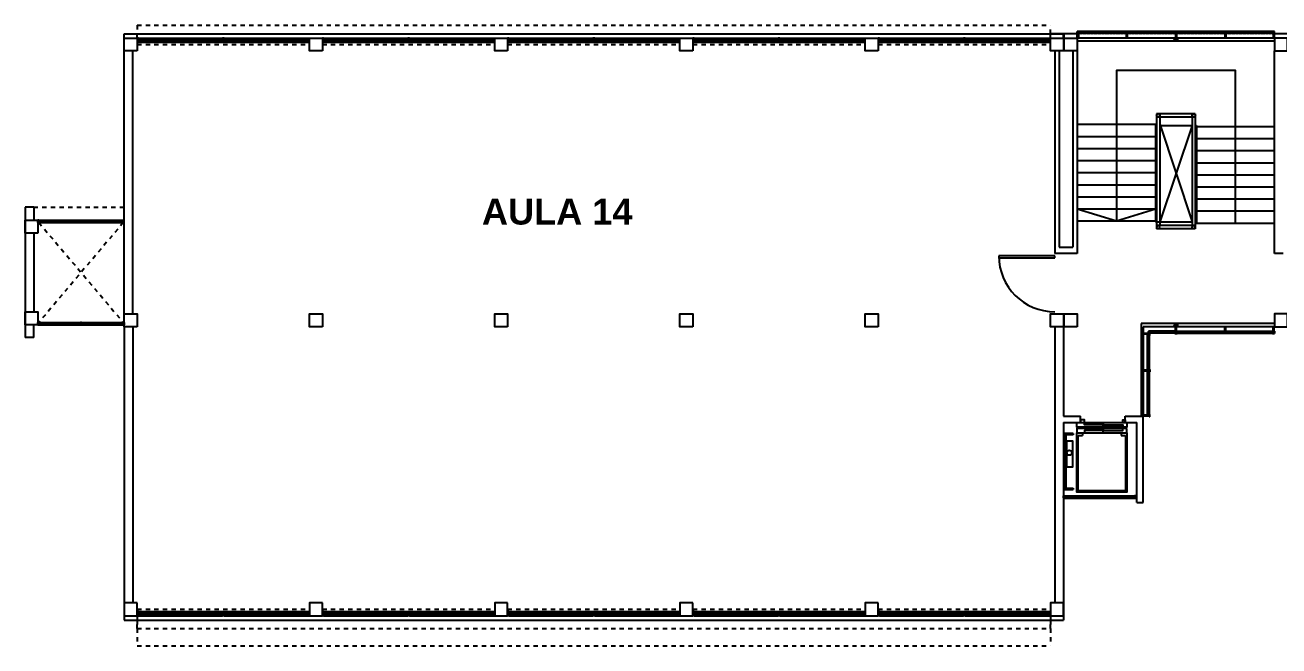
# Model space of a CAD drawing. Header units: millimetres. Extents: x -735 to -481, y 85 to 450.
# Drawn here: x -651.94 to -622.84, y 398.35 to 412.75 of the extents above; entities that cross this region are included whole.
import ezdxf

# ---------------------------------------------------------------- set-up
doc = ezdxf.new("R2010")
doc.units = ezdxf.units.MM
doc.linetypes.add('DASHED', pattern=[0.75, 0.5, -0.25])
for name, color, linetype in [('A-CARPINTERIAS PUERTAS', 2, 'CONTINUOUS'), ('A-CARPINTERIAS VENTANAS', 2, 'CONTINUOUS'), ('A-ESCALERAS', 6, 'CONTINUOUS'), ('A-MUROS', 5, 'CONTINUOUS'), ('A-PROYECCION', 3, 'DASHED'), ('CARPINTERIAS', 2, 'CONTINUOUS'), ('dib - cotas', 1, 'CONTINUOUS'), ('dib - muro vista1', 1, 'CONTINUOUS'), ('dib - muro vista2', 2, 'CONTINUOUS'), ('dib - texto', 2, 'CONTINUOUS'), ('E-COLUMNAS CUADRADAS', 6, 'CONTINUOUS'), ('ENTORNO', 1, 'CONTINUOUS'), ('ESTRUCTURA', 6, 'CONTINUOUS'), ('PISOS', 1, 'CONTINUOUS'), ('VISTA3', 1, 'CONTINUOUS')]:
    doc.layers.add(name, color=color, linetype=linetype)
doc.styles.add('STYLE1', font='swisseb.ttf', dxfattribs={"width": 1.32})
pattern_1 = [(90, (-604.195643, 369.592232), (-0.03175, 2e-17), []), (150, (-604.195643, 369.592232), (-0.015875, -0.027496307), []), (210, (-604.195643, 369.592232), (0.015875, -0.027496307), [])]

msp = doc.modelspace()

# ---------------------------------------------------------------- hatches: boundary and pattern name
at = {"layer": 'A-CARPINTERIAS VENTANAS'}
h = msp.add_hatch(dxfattribs=at)
h.set_pattern_fill('NET3', color=256, scale=0.01, angle=-270, style=0)
h.set_pattern_definition(pattern_1)
h.paths.add_polyline_path([(-627.515, 412.568), (-627.515, 412.548), (-626.385, 412.548), (-626.385, 412.568)])
h = msp.add_hatch(dxfattribs=at)
h.set_pattern_fill('NET3', color=256, scale=0.01, angle=-270, style=0)
h.set_pattern_definition(pattern_1)
h.paths.add_polyline_path([(-626.375, 412.568), (-626.375, 412.548), (-625.24, 412.548), (-625.24, 412.568)])
h = msp.add_hatch(dxfattribs=at)
h.set_pattern_fill('NET3', color=256, scale=0.01, angle=-270, style=0)
h.set_pattern_definition(pattern_1)
h.paths.add_polyline_path([(-625.23, 412.568), (-625.23, 412.548), (-624.095, 412.548), (-624.095, 412.568)])
h.paths.add_polyline_path([(-624.085, 412.568), (-624.085, 412.548), (-622.955, 412.548), (-622.955, 412.568)])

# ---------------------------------------------------------------- linework, layer by layer
at = {"layer": 'A-CARPINTERIAS PUERTAS'}
for p, q in [((-628.045, 407.396), (-629.345, 407.396)), ((-629.345, 407.396), (-629.345, 407.346)), ((-629.345, 407.346), (-628.045, 407.346)), ((-628.045, 407.346), (-628.045, 407.396))]:
    msp.add_line(p, q, dxfattribs=at)
msp.add_arc((-628.045, 407.396), 1.3, 180, 270, dxfattribs=at)
at = {"layer": 'A-CARPINTERIAS VENTANAS'}
for p, q in [((-649.345, 412.546), (-628.145, 412.546)), ((-649.315, 412.446), (-649.345, 412.446)), ((-647.365, 412.396), (-649.33, 412.396)), ((-649.315, 412.446), (-647.365, 412.446)), ((-649.315, 412.446), (-649.315, 412.436)), ((-649.315, 412.396), (-649.315, 412.346)), ((-648.352, 412.356), (-649.315, 412.356)), ((-649.3, 412.436), (-648.352, 412.436)), ((-649.3, 412.416), (-648.352, 412.416)), ((-649.3, 412.396), (-648.352, 412.396)), ((-648.322, 412.436), (-647.365, 412.436)), ((-648.322, 412.396), (-647.375, 412.396)), ((-648.322, 412.376), (-647.375, 412.376)), ((-648.322, 412.356), (-647.375, 412.356)), ((-647.365, 412.446), (-647.365, 412.396)), ((-647.325, 412.446), (-647.365, 412.446)), ((-647.365, 412.356), (-647.365, 412.346)), ((-647.325, 412.446), (-647.325, 412.436)), ((-647.325, 412.446), (-647.325, 412.436)), ((-647.325, 412.446), (-645.375, 412.446)), ((-647.325, 412.396), (-645.375, 412.396)), ((-647.325, 412.396), (-647.325, 412.346)), ((-647.325, 412.396), (-647.325, 412.346)), ((-646.367, 412.356), (-647.325, 412.356)), ((-647.31, 412.436), (-646.367, 412.436)), ((-647.31, 412.416), (-646.367, 412.416)), ((-647.31, 412.396), (-646.367, 412.396)), ((-646.337, 412.436), (-645.375, 412.436)), ((-646.337, 412.396), (-645.39, 412.396)), ((-646.337, 412.376), (-645.39, 412.376)), ((-646.337, 412.356), (-645.39, 412.356)), ((-645.375, 412.446), (-645.375, 412.396)), ((-645.375, 412.446), (-645.345, 412.446)), ((-645.375, 412.356), (-645.375, 412.346)), ((-645.015, 412.446), (-645.045, 412.446)), ((-643.065, 412.396), (-645.03, 412.396)), ((-645.015, 412.446), (-643.065, 412.446)), ((-645.015, 412.446), (-645.015, 412.436)), ((-645.015, 412.396), (-645.015, 412.346)), ((-644.052, 412.356), (-645.015, 412.356)), ((-645, 412.436), (-644.052, 412.436)), ((-645, 412.416), (-644.052, 412.416)), ((-645, 412.396), (-644.052, 412.396)), ((-644.022, 412.436), (-643.065, 412.436)), ((-644.022, 412.396), (-643.075, 412.396)), ((-644.022, 412.376), (-643.075, 412.376)), ((-644.022, 412.356), (-643.075, 412.356)), ((-643.065, 412.446), (-643.065, 412.396)), ((-643.025, 412.446), (-643.065, 412.446)), ((-643.065, 412.356), (-643.065, 412.346)), ((-643.025, 412.446), (-643.025, 412.436)), ((-643.025, 412.446), (-643.025, 412.436)), ((-643.025, 412.446), (-641.075, 412.446)), ((-643.025, 412.396), (-641.075, 412.396)), ((-643.025, 412.396), (-643.025, 412.346)), ((-643.025, 412.396), (-643.025, 412.346)), ((-642.067, 412.356), (-643.025, 412.356)), ((-643.01, 412.436), (-642.067, 412.436)), ((-643.01, 412.416), (-642.067, 412.416)), ((-643.01, 412.396), (-642.067, 412.396)), ((-642.037, 412.436), (-641.075, 412.436)), ((-642.037, 412.396), (-641.09, 412.396)), ((-642.037, 412.376), (-641.09, 412.376)), ((-642.037, 412.356), (-641.09, 412.356)), ((-641.075, 412.446), (-641.075, 412.396)), ((-641.075, 412.446), (-641.045, 412.446)), ((-641.075, 412.356), (-641.075, 412.346)), ((-640.715, 412.446), (-640.745, 412.446)), ((-638.765, 412.396), (-640.73, 412.396)), ((-640.715, 412.446), (-638.765, 412.446)), ((-640.715, 412.446), (-640.715, 412.436)), ((-640.715, 412.396), (-640.715, 412.346)), ((-639.752, 412.356), (-640.715, 412.356)), ((-640.7, 412.436), (-639.752, 412.436)), ((-640.7, 412.416), (-639.752, 412.416)), ((-640.7, 412.396), (-639.752, 412.396)), ((-639.722, 412.436), (-638.765, 412.436)), ((-639.722, 412.396), (-638.775, 412.396)), ((-639.722, 412.376), (-638.775, 412.376)), ((-639.722, 412.356), (-638.775, 412.356)), ((-638.765, 412.446), (-638.765, 412.396)), ((-638.725, 412.446), (-638.765, 412.446)), ((-638.765, 412.356), (-638.765, 412.346)), ((-638.725, 412.446), (-638.725, 412.436)), ((-638.725, 412.446), (-638.725, 412.436)), ((-638.725, 412.446), (-636.775, 412.446)), ((-638.725, 412.396), (-636.775, 412.396)), ((-638.725, 412.396), (-638.725, 412.346)), ((-638.725, 412.396), (-638.725, 412.346)), ((-637.767, 412.356), (-638.725, 412.356)), ((-638.71, 412.436), (-637.767, 412.436)), ((-638.71, 412.416), (-637.767, 412.416)), ((-638.71, 412.396), (-637.767, 412.396)), ((-637.737, 412.436), (-636.775, 412.436)), ((-637.737, 412.396), (-636.79, 412.396)), ((-637.737, 412.376), (-636.79, 412.376)), ((-637.737, 412.356), (-636.79, 412.356)), ((-636.775, 412.446), (-636.775, 412.396)), ((-636.775, 412.446), (-636.745, 412.446)), ((-636.775, 412.356), (-636.775, 412.346)), ((-636.415, 412.446), (-636.445, 412.446)), ((-634.465, 412.396), (-636.43, 412.396)), ((-636.415, 412.446), (-634.465, 412.446)), ((-636.415, 412.446), (-636.415, 412.436)), ((-636.415, 412.396), (-636.415, 412.346)), ((-635.452, 412.356), (-636.415, 412.356)), ((-636.4, 412.436), (-635.452, 412.436)), ((-636.4, 412.416), (-635.452, 412.416)), ((-636.4, 412.396), (-635.452, 412.396)), ((-635.422, 412.436), (-634.465, 412.436)), ((-635.422, 412.396), (-634.475, 412.396)), ((-635.422, 412.376), (-634.475, 412.376)), ((-635.422, 412.356), (-634.475, 412.356)), ((-634.465, 412.446), (-634.465, 412.396)), ((-634.425, 412.446), (-634.465, 412.446)), ((-634.465, 412.356), (-634.465, 412.346)), ((-634.425, 412.446), (-634.425, 412.436)), ((-634.425, 412.446), (-634.425, 412.436)), ((-634.425, 412.446), (-632.475, 412.446)), ((-634.425, 412.396), (-632.475, 412.396)), ((-634.425, 412.396), (-634.425, 412.346)), ((-634.425, 412.396), (-634.425, 412.346)), ((-633.467, 412.356), (-634.425, 412.356)), ((-634.41, 412.436), (-633.467, 412.436)), ((-634.41, 412.416), (-633.467, 412.416)), ((-634.41, 412.396), (-633.467, 412.396)), ((-633.437, 412.436), (-632.475, 412.436)), ((-633.437, 412.396), (-632.49, 412.396)), ((-633.437, 412.376), (-632.49, 412.376)), ((-633.437, 412.356), (-632.49, 412.356)), ((-632.475, 412.446), (-632.475, 412.396)), ((-632.475, 412.446), (-632.445, 412.446)), ((-632.475, 412.356), (-632.475, 412.346)), ((-632.115, 412.446), (-632.145, 412.446)), ((-630.165, 412.396), (-632.13, 412.396)), ((-632.115, 412.446), (-630.165, 412.446)), ((-632.115, 412.446), (-632.115, 412.436)), ((-632.115, 412.396), (-632.115, 412.346)), ((-631.152, 412.356), (-632.115, 412.356)), ((-632.1, 412.436), (-631.152, 412.436)), ((-632.1, 412.416), (-631.152, 412.416)), ((-632.1, 412.396), (-631.152, 412.396)), ((-631.122, 412.436), (-630.165, 412.436)), ((-631.122, 412.396), (-630.175, 412.396)), ((-631.122, 412.376), (-630.175, 412.376)), ((-631.122, 412.356), (-630.175, 412.356)), ((-630.165, 412.446), (-630.165, 412.396)), ((-630.125, 412.446), (-630.165, 412.446)), ((-630.165, 412.356), (-630.165, 412.346)), ((-630.125, 412.446), (-630.125, 412.436)), ((-630.125, 412.446), (-630.125, 412.436)), ((-630.125, 412.446), (-628.175, 412.446)), ((-630.125, 412.396), (-628.175, 412.396)), ((-630.125, 412.396), (-630.125, 412.346)), ((-630.125, 412.396), (-630.125, 412.346)), ((-629.167, 412.356), (-630.125, 412.356)), ((-630.11, 412.436), (-629.167, 412.436)), ((-630.11, 412.416), (-629.167, 412.416)), ((-630.11, 412.396), (-629.167, 412.396)), ((-629.137, 412.436), (-628.175, 412.436)), ((-629.137, 412.396), (-628.19, 412.396)), ((-629.137, 412.376), (-628.19, 412.376)), ((-629.137, 412.356), (-628.19, 412.356)), ((-628.175, 412.446), (-628.175, 412.396)), ((-628.175, 412.446), (-628.145, 412.446)), ((-628.175, 412.446), (-628.145, 412.446)), ((-628.175, 412.356), (-628.175, 412.346)), ((-626.385, 412.588), (-626.405, 412.588)), ((-626.385, 412.548), (-626.385, 412.588)), ((-626.375, 412.548), (-626.375, 412.588)), ((-626.375, 412.588), (-626.355, 412.588)), ((-625.24, 412.588), (-625.26, 412.588)), ((-625.24, 412.548), (-625.24, 412.588)), ((-625.23, 412.548), (-625.23, 412.588)), ((-625.23, 412.588), (-625.21, 412.588)), ((-624.11, 412.548), (-624.12, 412.548)), ((-624.12, 412.548), (-624.11, 412.548)), ((-624.095, 412.588), (-624.115, 412.588)), ((-624.095, 412.548), (-624.095, 412.588)), ((-624.085, 412.548), (-624.085, 412.588)), ((-624.085, 412.588), (-624.065, 412.588)), ((-649.315, 412.346), (-649.345, 412.346)), ((-649.315, 412.346), (-647.365, 412.346)), ((-647.365, 412.346), (-647.325, 412.346)), ((-647.325, 412.346), (-645.375, 412.346)), ((-645.375, 412.346), (-645.345, 412.346)), ((-645.015, 412.346), (-645.045, 412.346)), ((-645.015, 412.346), (-643.065, 412.346)), ((-643.065, 412.346), (-643.025, 412.346)), ((-643.025, 412.346), (-641.075, 412.346)), ((-641.075, 412.346), (-641.045, 412.346)), ((-640.715, 412.346), (-640.745, 412.346)), ((-640.715, 412.346), (-638.765, 412.346)), ((-638.765, 412.346), (-638.725, 412.346)), ((-638.725, 412.346), (-636.775, 412.346)), ((-636.775, 412.346), (-636.745, 412.346)), ((-636.415, 412.346), (-636.445, 412.346)), ((-636.415, 412.346), (-634.465, 412.346)), ((-634.465, 412.346), (-634.425, 412.346)), ((-634.425, 412.346), (-632.475, 412.346)), ((-632.475, 412.346), (-632.445, 412.346)), ((-632.115, 412.346), (-632.145, 412.346)), ((-632.115, 412.346), (-630.165, 412.346)), ((-630.165, 412.346), (-630.125, 412.346)), ((-630.125, 412.346), (-628.175, 412.346)), ((-628.175, 412.346), (-628.145, 412.346)), ((-649.315, 399.146), (-649.345, 399.146)), ((-649.315, 399.046), (-649.345, 399.046)), ((-647.365, 399.096), (-649.33, 399.096)), ((-649.315, 399.146), (-647.365, 399.146)), ((-649.315, 399.096), (-649.315, 399.146)), ((-648.352, 399.136), (-649.315, 399.136)), ((-649.315, 399.046), (-649.315, 399.056)), ((-649.315, 399.046), (-647.365, 399.046)), ((-649.3, 399.096), (-648.352, 399.096)), ((-649.3, 399.076), (-648.352, 399.076)), ((-649.3, 399.056), (-648.352, 399.056)), ((-648.322, 399.136), (-647.375, 399.136)), ((-648.322, 399.116), (-647.375, 399.116)), ((-648.322, 399.096), (-647.375, 399.096)), ((-648.322, 399.056), (-647.365, 399.056)), ((-647.365, 399.136), (-647.365, 399.146)), ((-647.365, 399.146), (-647.325, 399.146)), ((-647.365, 399.046), (-647.365, 399.096)), ((-647.325, 399.046), (-647.365, 399.046)), ((-647.325, 399.096), (-647.325, 399.146)), ((-647.325, 399.096), (-647.325, 399.146)), ((-647.325, 399.146), (-645.375, 399.146)), ((-646.367, 399.136), (-647.325, 399.136)), ((-647.325, 399.096), (-645.375, 399.096)), ((-647.325, 399.046), (-647.325, 399.056)), ((-647.325, 399.046), (-647.325, 399.056)), ((-647.325, 399.046), (-645.375, 399.046)), ((-647.31, 399.096), (-646.367, 399.096)), ((-647.31, 399.076), (-646.367, 399.076)), ((-647.31, 399.056), (-646.367, 399.056)), ((-646.337, 399.136), (-645.39, 399.136)), ((-646.337, 399.116), (-645.39, 399.116)), ((-646.337, 399.096), (-645.39, 399.096)), ((-646.337, 399.056), (-645.375, 399.056)), ((-645.375, 399.136), (-645.375, 399.146)), ((-645.375, 399.146), (-645.345, 399.146)), ((-645.375, 399.046), (-645.375, 399.096)), ((-645.375, 399.046), (-645.345, 399.046)), ((-645.015, 399.146), (-645.045, 399.146)), ((-645.015, 399.046), (-645.045, 399.046)), ((-643.065, 399.096), (-645.03, 399.096)), ((-645.015, 399.146), (-643.065, 399.146)), ((-645.015, 399.096), (-645.015, 399.146)), ((-644.052, 399.136), (-645.015, 399.136)), ((-645.015, 399.046), (-645.015, 399.056)), ((-645.015, 399.046), (-643.065, 399.046)), ((-645, 399.096), (-644.052, 399.096)), ((-645, 399.076), (-644.052, 399.076)), ((-645, 399.056), (-644.052, 399.056)), ((-644.022, 399.136), (-643.075, 399.136)), ((-644.022, 399.116), (-643.075, 399.116)), ((-644.022, 399.096), (-643.075, 399.096)), ((-644.022, 399.056), (-643.065, 399.056)), ((-643.065, 399.136), (-643.065, 399.146)), ((-643.065, 399.146), (-643.025, 399.146)), ((-643.065, 399.046), (-643.065, 399.096)), ((-643.025, 399.046), (-643.065, 399.046)), ((-643.025, 399.096), (-643.025, 399.146)), ((-643.025, 399.096), (-643.025, 399.146)), ((-643.025, 399.146), (-641.075, 399.146)), ((-642.067, 399.136), (-643.025, 399.136)), ((-643.025, 399.096), (-641.075, 399.096)), ((-643.025, 399.046), (-643.025, 399.056)), ((-643.025, 399.046), (-643.025, 399.056)), ((-643.025, 399.046), (-641.075, 399.046)), ((-643.01, 399.096), (-642.067, 399.096)), ((-643.01, 399.076), (-642.067, 399.076)), ((-643.01, 399.056), (-642.067, 399.056)), ((-642.037, 399.136), (-641.09, 399.136)), ((-642.037, 399.116), (-641.09, 399.116)), ((-642.037, 399.096), (-641.09, 399.096)), ((-642.037, 399.056), (-641.075, 399.056)), ((-641.075, 399.136), (-641.075, 399.146)), ((-641.075, 399.146), (-641.045, 399.146)), ((-641.075, 399.046), (-641.075, 399.096)), ((-641.075, 399.046), (-641.045, 399.046)), ((-640.715, 399.146), (-640.745, 399.146)), ((-640.715, 399.046), (-640.745, 399.046)), ((-638.765, 399.096), (-640.73, 399.096)), ((-640.715, 399.146), (-638.765, 399.146)), ((-640.715, 399.096), (-640.715, 399.146)), ((-639.752, 399.136), (-640.715, 399.136)), ((-640.715, 399.046), (-640.715, 399.056)), ((-640.715, 399.046), (-638.765, 399.046)), ((-640.7, 399.096), (-639.752, 399.096)), ((-640.7, 399.076), (-639.752, 399.076)), ((-640.7, 399.056), (-639.752, 399.056)), ((-639.722, 399.136), (-638.775, 399.136)), ((-639.722, 399.116), (-638.775, 399.116)), ((-639.722, 399.096), (-638.775, 399.096)), ((-639.722, 399.056), (-638.765, 399.056)), ((-638.765, 399.136), (-638.765, 399.146)), ((-638.765, 399.146), (-638.725, 399.146)), ((-638.765, 399.046), (-638.765, 399.096)), ((-638.725, 399.046), (-638.765, 399.046)), ((-638.725, 399.096), (-638.725, 399.146)), ((-638.725, 399.096), (-638.725, 399.146)), ((-638.725, 399.146), (-636.775, 399.146)), ((-637.767, 399.136), (-638.725, 399.136)), ((-638.725, 399.096), (-636.775, 399.096)), ((-638.725, 399.046), (-638.725, 399.056)), ((-638.725, 399.046), (-638.725, 399.056)), ((-638.725, 399.046), (-636.775, 399.046)), ((-638.71, 399.096), (-637.767, 399.096)), ((-638.71, 399.076), (-637.767, 399.076)), ((-638.71, 399.056), (-637.767, 399.056)), ((-637.737, 399.136), (-636.79, 399.136)), ((-637.737, 399.116), (-636.79, 399.116)), ((-637.737, 399.096), (-636.79, 399.096)), ((-637.737, 399.056), (-636.775, 399.056)), ((-636.775, 399.136), (-636.775, 399.146)), ((-636.775, 399.146), (-636.745, 399.146)), ((-636.775, 399.046), (-636.775, 399.096)), ((-636.775, 399.046), (-636.745, 399.046)), ((-636.415, 399.146), (-636.445, 399.146)), ((-636.415, 399.046), (-636.445, 399.046)), ((-634.465, 399.096), (-636.43, 399.096)), ((-636.415, 399.146), (-634.465, 399.146)), ((-636.415, 399.096), (-636.415, 399.146)), ((-635.452, 399.136), (-636.415, 399.136)), ((-636.415, 399.046), (-636.415, 399.056)), ((-636.415, 399.046), (-634.465, 399.046)), ((-636.4, 399.096), (-635.452, 399.096)), ((-636.4, 399.076), (-635.452, 399.076)), ((-636.4, 399.056), (-635.452, 399.056)), ((-635.422, 399.136), (-634.475, 399.136)), ((-635.422, 399.116), (-634.475, 399.116)), ((-635.422, 399.096), (-634.475, 399.096)), ((-635.422, 399.056), (-634.465, 399.056)), ((-634.465, 399.136), (-634.465, 399.146)), ((-634.465, 399.146), (-634.425, 399.146)), ((-634.465, 399.046), (-634.465, 399.096)), ((-634.425, 399.046), (-634.465, 399.046)), ((-634.425, 399.096), (-634.425, 399.146)), ((-634.425, 399.096), (-634.425, 399.146)), ((-634.425, 399.146), (-632.475, 399.146)), ((-633.467, 399.136), (-634.425, 399.136)), ((-634.425, 399.096), (-632.475, 399.096)), ((-634.425, 399.046), (-634.425, 399.056)), ((-634.425, 399.046), (-634.425, 399.056)), ((-634.425, 399.046), (-632.475, 399.046)), ((-634.41, 399.096), (-633.467, 399.096)), ((-634.41, 399.076), (-633.467, 399.076)), ((-634.41, 399.056), (-633.467, 399.056)), ((-633.437, 399.136), (-632.49, 399.136)), ((-633.437, 399.116), (-632.49, 399.116)), ((-633.437, 399.096), (-632.49, 399.096)), ((-633.437, 399.056), (-632.475, 399.056)), ((-632.475, 399.136), (-632.475, 399.146)), ((-632.475, 399.146), (-632.445, 399.146)), ((-632.475, 399.046), (-632.475, 399.096)), ((-632.475, 399.046), (-632.445, 399.046)), ((-632.115, 399.146), (-632.145, 399.146)), ((-632.115, 399.046), (-632.145, 399.046)), ((-630.165, 399.096), (-632.13, 399.096)), ((-632.115, 399.146), (-630.165, 399.146)), ((-632.115, 399.096), (-632.115, 399.146)), ((-631.152, 399.136), (-632.115, 399.136)), ((-632.115, 399.046), (-632.115, 399.056)), ((-632.115, 399.046), (-630.165, 399.046)), ((-632.1, 399.096), (-631.152, 399.096)), ((-632.1, 399.076), (-631.152, 399.076)), ((-632.1, 399.056), (-631.152, 399.056)), ((-631.122, 399.136), (-630.175, 399.136)), ((-631.122, 399.116), (-630.175, 399.116)), ((-631.122, 399.096), (-630.175, 399.096)), ((-631.122, 399.056), (-630.165, 399.056)), ((-630.165, 399.136), (-630.165, 399.146)), ((-630.165, 399.146), (-630.125, 399.146)), ((-630.165, 399.046), (-630.165, 399.096)), ((-630.125, 399.046), (-630.165, 399.046)), ((-630.125, 399.096), (-630.125, 399.146)), ((-630.125, 399.096), (-630.125, 399.146)), ((-630.125, 399.146), (-628.175, 399.146)), ((-629.167, 399.136), (-630.125, 399.136)), ((-630.125, 399.096), (-628.175, 399.096)), ((-630.125, 399.046), (-630.125, 399.056)), ((-630.125, 399.046), (-630.125, 399.056)), ((-630.125, 399.046), (-628.175, 399.046)), ((-630.11, 399.096), (-629.167, 399.096)), ((-630.11, 399.076), (-629.167, 399.076)), ((-630.11, 399.056), (-629.167, 399.056)), ((-629.137, 399.136), (-628.19, 399.136)), ((-629.137, 399.116), (-628.19, 399.116)), ((-629.137, 399.096), (-628.19, 399.096)), ((-629.137, 399.056), (-628.175, 399.056)), ((-628.175, 399.136), (-628.175, 399.146)), ((-628.175, 399.146), (-628.145, 399.146)), ((-628.175, 399.046), (-628.175, 399.096)), ((-628.175, 399.046), (-628.145, 399.046)), ((-649.345, 398.946), (-628.145, 398.946))]:
    msp.add_line(p, q, dxfattribs=at)
for points in [[(-649.33, 412.396), (-649.3, 412.396), (-649.3, 412.436), (-649.33, 412.436)], [(-648.352, 412.396), (-648.322, 412.396), (-648.322, 412.436), (-648.352, 412.436)], [(-648.352, 412.356), (-648.322, 412.356), (-648.322, 412.396), (-648.352, 412.396)], [(-647.375, 412.356), (-647.35, 412.356), (-647.35, 412.396), (-647.375, 412.396)], [(-647.34, 412.396), (-647.31, 412.396), (-647.31, 412.436), (-647.34, 412.436)], [(-646.367, 412.396), (-646.337, 412.396), (-646.337, 412.436), (-646.367, 412.436)], [(-646.367, 412.356), (-646.337, 412.356), (-646.337, 412.396), (-646.367, 412.396)], [(-645.39, 412.356), (-645.36, 412.356), (-645.36, 412.396), (-645.39, 412.396)], [(-645.03, 412.396), (-645, 412.396), (-645, 412.436), (-645.03, 412.436)], [(-644.052, 412.396), (-644.022, 412.396), (-644.022, 412.436), (-644.052, 412.436)], [(-644.052, 412.356), (-644.022, 412.356), (-644.022, 412.396), (-644.052, 412.396)], [(-643.075, 412.356), (-643.05, 412.356), (-643.05, 412.396), (-643.075, 412.396)], [(-643.04, 412.396), (-643.01, 412.396), (-643.01, 412.436), (-643.04, 412.436)], [(-642.067, 412.396), (-642.037, 412.396), (-642.037, 412.436), (-642.067, 412.436)], [(-642.067, 412.356), (-642.037, 412.356), (-642.037, 412.396), (-642.067, 412.396)], [(-641.09, 412.356), (-641.06, 412.356), (-641.06, 412.396), (-641.09, 412.396)], [(-640.73, 412.396), (-640.7, 412.396), (-640.7, 412.436), (-640.73, 412.436)], [(-639.752, 412.396), (-639.722, 412.396), (-639.722, 412.436), (-639.752, 412.436)], [(-639.752, 412.356), (-639.722, 412.356), (-639.722, 412.396), (-639.752, 412.396)], [(-638.775, 412.356), (-638.75, 412.356), (-638.75, 412.396), (-638.775, 412.396)], [(-638.74, 412.396), (-638.71, 412.396), (-638.71, 412.436), (-638.74, 412.436)], [(-637.767, 412.396), (-637.737, 412.396), (-637.737, 412.436), (-637.767, 412.436)], [(-637.767, 412.356), (-637.737, 412.356), (-637.737, 412.396), (-637.767, 412.396)], [(-636.79, 412.356), (-636.76, 412.356), (-636.76, 412.396), (-636.79, 412.396)], [(-636.43, 412.396), (-636.4, 412.396), (-636.4, 412.436), (-636.43, 412.436)], [(-635.452, 412.396), (-635.422, 412.396), (-635.422, 412.436), (-635.452, 412.436)], [(-635.452, 412.356), (-635.422, 412.356), (-635.422, 412.396), (-635.452, 412.396)], [(-634.475, 412.356), (-634.45, 412.356), (-634.45, 412.396), (-634.475, 412.396)], [(-634.44, 412.396), (-634.41, 412.396), (-634.41, 412.436), (-634.44, 412.436)], [(-633.467, 412.396), (-633.437, 412.396), (-633.437, 412.436), (-633.467, 412.436)], [(-633.467, 412.356), (-633.437, 412.356), (-633.437, 412.396), (-633.467, 412.396)], [(-632.49, 412.356), (-632.46, 412.356), (-632.46, 412.396), (-632.49, 412.396)], [(-632.13, 412.396), (-632.1, 412.396), (-632.1, 412.436), (-632.13, 412.436)], [(-631.152, 412.396), (-631.122, 412.396), (-631.122, 412.436), (-631.152, 412.436)], [(-631.152, 412.356), (-631.122, 412.356), (-631.122, 412.396), (-631.152, 412.396)], [(-630.175, 412.356), (-630.15, 412.356), (-630.15, 412.396), (-630.175, 412.396)], [(-630.14, 412.396), (-630.11, 412.396), (-630.11, 412.436), (-630.14, 412.436)], [(-629.167, 412.396), (-629.137, 412.396), (-629.137, 412.436), (-629.167, 412.436)], [(-629.167, 412.356), (-629.137, 412.356), (-629.137, 412.396), (-629.167, 412.396)], [(-628.19, 412.356), (-628.16, 412.356), (-628.16, 412.396), (-628.19, 412.396)], [(-627.525, 412.598), (-627.525, 412.548), (-627.515, 412.548), (-627.515, 412.588), (-627.475, 412.588), (-627.475, 412.598)], [(-649.33, 399.096), (-649.3, 399.096), (-649.3, 399.056), (-649.33, 399.056)], [(-648.352, 399.136), (-648.322, 399.136), (-648.322, 399.096), (-648.352, 399.096)], [(-648.352, 399.096), (-648.322, 399.096), (-648.322, 399.056), (-648.352, 399.056)], [(-647.375, 399.136), (-647.35, 399.136), (-647.35, 399.096), (-647.375, 399.096)], [(-647.34, 399.096), (-647.31, 399.096), (-647.31, 399.056), (-647.34, 399.056)], [(-646.367, 399.136), (-646.337, 399.136), (-646.337, 399.096), (-646.367, 399.096)], [(-646.367, 399.096), (-646.337, 399.096), (-646.337, 399.056), (-646.367, 399.056)], [(-645.39, 399.136), (-645.36, 399.136), (-645.36, 399.096), (-645.39, 399.096)], [(-645.03, 399.096), (-645, 399.096), (-645, 399.056), (-645.03, 399.056)], [(-644.052, 399.136), (-644.022, 399.136), (-644.022, 399.096), (-644.052, 399.096)], [(-644.052, 399.096), (-644.022, 399.096), (-644.022, 399.056), (-644.052, 399.056)], [(-643.075, 399.136), (-643.05, 399.136), (-643.05, 399.096), (-643.075, 399.096)], [(-643.04, 399.096), (-643.01, 399.096), (-643.01, 399.056), (-643.04, 399.056)], [(-642.067, 399.136), (-642.037, 399.136), (-642.037, 399.096), (-642.067, 399.096)], [(-642.067, 399.096), (-642.037, 399.096), (-642.037, 399.056), (-642.067, 399.056)], [(-641.09, 399.136), (-641.06, 399.136), (-641.06, 399.096), (-641.09, 399.096)], [(-640.73, 399.096), (-640.7, 399.096), (-640.7, 399.056), (-640.73, 399.056)], [(-639.752, 399.136), (-639.722, 399.136), (-639.722, 399.096), (-639.752, 399.096)], [(-639.752, 399.096), (-639.722, 399.096), (-639.722, 399.056), (-639.752, 399.056)], [(-638.775, 399.136), (-638.75, 399.136), (-638.75, 399.096), (-638.775, 399.096)], [(-638.74, 399.096), (-638.71, 399.096), (-638.71, 399.056), (-638.74, 399.056)], [(-637.767, 399.136), (-637.737, 399.136), (-637.737, 399.096), (-637.767, 399.096)], [(-637.767, 399.096), (-637.737, 399.096), (-637.737, 399.056), (-637.767, 399.056)], [(-636.79, 399.136), (-636.76, 399.136), (-636.76, 399.096), (-636.79, 399.096)], [(-636.43, 399.096), (-636.4, 399.096), (-636.4, 399.056), (-636.43, 399.056)], [(-635.452, 399.136), (-635.422, 399.136), (-635.422, 399.096), (-635.452, 399.096)], [(-635.452, 399.096), (-635.422, 399.096), (-635.422, 399.056), (-635.452, 399.056)], [(-634.475, 399.136), (-634.45, 399.136), (-634.45, 399.096), (-634.475, 399.096)], [(-634.44, 399.096), (-634.41, 399.096), (-634.41, 399.056), (-634.44, 399.056)], [(-633.467, 399.136), (-633.437, 399.136), (-633.437, 399.096), (-633.467, 399.096)], [(-633.467, 399.096), (-633.437, 399.096), (-633.437, 399.056), (-633.467, 399.056)], [(-632.49, 399.136), (-632.46, 399.136), (-632.46, 399.096), (-632.49, 399.096)], [(-632.13, 399.096), (-632.1, 399.096), (-632.1, 399.056), (-632.13, 399.056)], [(-631.152, 399.136), (-631.122, 399.136), (-631.122, 399.096), (-631.152, 399.096)], [(-631.152, 399.096), (-631.122, 399.096), (-631.122, 399.056), (-631.152, 399.056)], [(-630.175, 399.136), (-630.15, 399.136), (-630.15, 399.096), (-630.175, 399.096)], [(-630.14, 399.096), (-630.11, 399.096), (-630.11, 399.056), (-630.14, 399.056)], [(-629.167, 399.136), (-629.137, 399.136), (-629.137, 399.096), (-629.167, 399.096)], [(-629.167, 399.096), (-629.137, 399.096), (-629.137, 399.056), (-629.167, 399.056)], [(-628.19, 399.136), (-628.16, 399.136), (-628.16, 399.096), (-628.19, 399.096)]]:
    msp.add_lwpolyline(points, close=True, dxfattribs=at)
for points in [[(-622.945, 412.598), (-627.525, 412.598)], [(-627.525, 412.548), (-627.525, 412.598)], [(-627.525, 412.598), (-625.235, 412.598)], [(-622.945, 412.548), (-627.525, 412.548)], [(-622.945, 412.446), (-627.525, 412.446)], [(-622.945, 412.371), (-627.525, 412.371)], [(-627.515, 412.568), (-626.385, 412.568)], [(-627.515, 412.548), (-627.515, 412.446)], [(-627.495, 412.548), (-627.495, 412.446)], [(-627.475, 412.588), (-626.405, 412.588)], [(-626.405, 412.598), (-626.355, 412.598)], [(-626.405, 412.588), (-626.405, 412.598)], [(-626.39, 412.548), (-626.39, 412.446)], [(-626.375, 412.568), (-625.24, 412.568)], [(-626.37, 412.548), (-626.37, 412.446)], [(-626.355, 412.588), (-626.355, 412.598)], [(-626.355, 412.588), (-625.26, 412.588)], [(-625.26, 412.598), (-625.21, 412.598)], [(-625.26, 412.588), (-625.26, 412.598)], [(-625.245, 412.548), (-625.245, 412.446)], [(-625.23, 412.568), (-624.095, 412.568)], [(-625.225, 412.548), (-625.225, 412.446)], [(-625.21, 412.588), (-625.21, 412.598)], [(-625.21, 412.588), (-624.115, 412.588)], [(-624.065, 412.598), (-624.115, 412.598)], [(-624.115, 412.588), (-624.115, 412.598)], [(-624.1, 412.548), (-624.1, 412.446)], [(-624.085, 412.568), (-622.955, 412.568)], [(-624.08, 412.548), (-624.08, 412.446)], [(-624.065, 412.588), (-624.065, 412.598)], [(-624.065, 412.588), (-622.995, 412.588)], [(-622.945, 412.548), (-622.955, 412.548), (-622.955, 412.588), (-622.995, 412.588), (-622.995, 412.598), (-622.945, 412.598)], [(-622.975, 412.548), (-622.975, 412.446)], [(-622.955, 412.548), (-622.955, 412.446)], [(-622.945, 412.548), (-622.945, 412.598)]]:
    msp.add_lwpolyline(points, dxfattribs=at)
for radius in [0.0375, 0.0275]:
    msp.add_circle((-625.235, 412.408), radius, dxfattribs=at)
at = {"layer": 'A-ESCALERAS'}
for p, q in [((-625.71, 410.419), (-625.685, 410.419)), ((-624.785, 410.419), (-624.76, 410.419)), ((-624.785, 408.179), (-624.76, 408.179))]:
    msp.add_line(p, q, dxfattribs=at)
for points in [[(-623.852, 408.154), (-623.852, 411.695), (-626.618, 411.695), (-626.617, 408.204)], [(-627.525, 410.444), (-625.71, 410.444)], [(-625.71, 410.444), (-625.71, 408.179)], [(-624.76, 410.419), (-624.76, 408.154)], [(-624.76, 410.394), (-622.945, 410.394)], [(-627.525, 410.164), (-625.71, 410.164)], [(-624.76, 410.114), (-622.945, 410.114)], [(-627.525, 409.884), (-625.71, 409.884)], [(-624.76, 409.834), (-622.945, 409.834)], [(-627.525, 409.604), (-625.71, 409.604)], [(-624.76, 409.554), (-622.945, 409.554)], [(-627.525, 409.324), (-625.71, 409.324)], [(-624.76, 409.274), (-622.945, 409.274)], [(-627.525, 409.044), (-625.71, 409.044)], [(-624.76, 408.994), (-622.945, 408.994)], [(-627.525, 408.764), (-625.71, 408.764)], [(-624.76, 408.714), (-622.945, 408.714)], [(-627.525, 408.484), (-625.71, 408.484)], [(-627.525, 408.484), (-626.617, 408.204)], [(-626.617, 408.204), (-625.71, 408.484)], [(-624.76, 408.434), (-622.945, 408.434)], [(-627.525, 408.204), (-625.71, 408.204)], [(-624.76, 408.154), (-622.945, 408.154)]]:
    msp.add_lwpolyline(points, dxfattribs=at)
at = {"layer": 'A-MUROS'}
for p, q in [((-649.645, 406.046), (-649.645, 412.546)), ((-649.645, 412.546), (-649.345, 412.546)), ((-649.345, 412.446), (-649.345, 412.546)), ((-628.145, 412.446), (-628.145, 412.546)), ((-628.145, 412.546), (-627.845, 412.546)), ((-628.145, 412.446), (-628.145, 412.546)), ((-649.445, 406.046), (-649.445, 412.146)), ((-628.045, 412.146), (-628.045, 407.446)), ((-627.945, 412.146), (-627.945, 407.596)), ((-627.625, 412.146), (-627.625, 407.596)), ((-627.525, 412.146), (-627.525, 407.446)), ((-622.945, 407.446), (-622.945, 412.146)), ((-651.745, 408.52), (-651.945, 408.52)), ((-651.945, 408.52), (-651.945, 405.496)), ((-651.745, 408.52), (-651.745, 408.22)), ((-651.745, 407.92), (-651.745, 406.096)), ((-627.525, 407.446), (-628.045, 407.446)), ((-627.845, 406.046), (-627.845, 403.676)), ((-651.745, 405.496), (-651.745, 405.796)), ((-649.645, 405.746), (-649.645, 398.946)), ((-649.445, 405.746), (-649.445, 399.346)), ((-628.045, 405.746), (-628.045, 399.346)), ((-651.745, 405.496), (-651.945, 405.496)), ((-627.845, 403.676), (-627.45, 403.676)), ((-627.45, 403.526), (-627.45, 403.676)), ((-626.414, 403.526), (-626.414, 403.676)), ((-625.995, 401.676), (-625.995, 403.676)), ((-627.845, 403.526), (-627.845, 398.946)), ((-626.145, 401.676), (-626.145, 403.526)), ((-626.145, 401.676), (-625.995, 401.676)), ((-649.345, 399.046), (-649.345, 398.946)), ((-628.145, 399.046), (-628.145, 398.946)), ((-649.645, 398.946), (-649.345, 398.946)), ((-628.145, 398.946), (-627.845, 398.946))]:
    msp.add_line(p, q, dxfattribs=at)
at = {"layer": 'A-MUROS', "ltscale": 0.06}
for p, q in [((-627.525, 412.546), (-628.145, 412.546)), ((-622.945, 412.446), (-622.945, 412.546)), ((-622.645, 412.546), (-622.945, 412.546)), ((-622.645, 412.546), (-622.945, 412.546)), ((-627.945, 407.596), (-627.625, 407.596))]:
    msp.add_line(p, q, dxfattribs=at)
msp.add_lwpolyline([(-627.525, 412.446), (-627.525, 412.546)], dxfattribs=at)
at = {"layer": 'A-MUROS'}
for points in [[(-627.525, 412.446), (-627.525, 412.546)], [(-627.525, 412.433), (-627.525, 412.546)], [(-622.945, 412.446), (-622.945, 412.546)], [(-622.945, 412.446), (-622.945, 412.546)], [(-622.745, 407.446), (-622.945, 407.446)], [(-626.414, 403.676), (-625.995, 403.676)], [(-627.845, 403.526), (-627.45, 403.526)], [(-626.414, 403.526), (-626.145, 403.526)]]:
    msp.add_lwpolyline(points, dxfattribs=at)
at = {"layer": 'A-PROYECCION', "ltscale": 0.02}
for p, q in [((-649.345, 412.746), (-628.145, 412.746)), ((-649.345, 412.746), (-649.345, 412.546)), ((-649.345, 412.296), (-645.345, 412.296)), ((-645.045, 412.296), (-641.045, 412.296)), ((-640.745, 412.296), (-636.745, 412.296)), ((-636.445, 412.296), (-632.445, 412.296)), ((-632.145, 412.296), (-628.145, 412.296)), ((-649.345, 399.196), (-645.345, 399.196)), ((-645.045, 399.196), (-641.045, 399.196)), ((-640.745, 399.196), (-636.745, 399.196)), ((-636.445, 399.196), (-632.445, 399.196)), ((-632.145, 399.196), (-628.145, 399.196)), ((-649.345, 398.946), (-649.345, 398.346)), ((-649.345, 398.746), (-628.145, 398.746)), ((-628.145, 398.946), (-628.145, 398.346)), ((-649.345, 398.346), (-628.145, 398.346))]:
    msp.add_line(p, q, dxfattribs=at)
at = {"layer": 'A-PROYECCION', "ltscale": 0.05}
for p, q in [((-628.145, 412.546), (-628.145, 412.746)), ((-649.345, 398.746), (-649.345, 398.946)), ((-628.145, 398.746), (-628.145, 398.946))]:
    msp.add_line(p, q, dxfattribs=at)
at = {"layer": 'A-PROYECCION', "ltscale": 0.025}
for p, q in [((-651.745, 408.52), (-649.645, 408.52)), ((-649.665, 408.166), (-651.625, 405.85)), ((-651.625, 408.166), (-649.665, 405.85))]:
    msp.add_line(p, q, dxfattribs=at)
at = {"layer": 'CARPINTERIAS', "color": 1}
for p, q in [((-627.845, 401.826), (-626.145, 401.826)), ((-627.845, 401.776), (-626.145, 401.776))]:
    msp.add_line(p, q, dxfattribs=at)
at = {"layer": 'CARPINTERIAS'}
for points in [[(-651.645, 408.166), (-651.645, 408.22), (-651.625, 408.22), (-651.625, 408.166)], [(-651.625, 408.175), (-651.625, 408.166), (-651.645, 408.166), (-651.645, 408.175)], [(-650.655, 408.166), (-650.655, 408.22), (-650.635, 408.22), (-650.635, 408.166)], [(-650.655, 408.22), (-650.655, 408.166), (-650.635, 408.166), (-650.635, 408.22)], [(-650.635, 408.175), (-650.635, 408.166), (-650.655, 408.166), (-650.655, 408.175)], [(-651.645, 405.85), (-651.645, 405.796), (-651.625, 405.796), (-651.625, 405.85)], [(-651.625, 405.842), (-651.625, 405.85), (-651.645, 405.85), (-651.645, 405.842)], [(-650.655, 405.85), (-650.655, 405.796), (-650.635, 405.796), (-650.635, 405.85)], [(-650.635, 405.842), (-650.635, 405.85), (-650.655, 405.85), (-650.655, 405.842)], [(-650.655, 405.796), (-650.655, 405.85), (-650.635, 405.85), (-650.635, 405.796)]]:
    msp.add_lwpolyline(points, dxfattribs=at)
for points in [[(-651.625, 408.166), (-651.625, 408.22), (-651.645, 408.22), (-651.645, 408.166)], [(-651.625, 408.22), (-651.625, 408.166), (-651.645, 408.166), (-651.645, 408.22)], [(-649.645, 408.166), (-649.645, 408.22), (-649.665, 408.22), (-649.665, 408.166)], [(-651.625, 405.85), (-651.625, 405.796), (-651.645, 405.796), (-651.645, 405.85)], [(-651.625, 405.796), (-651.625, 405.85), (-651.645, 405.85), (-651.645, 405.796)], [(-649.645, 405.85), (-649.645, 405.796), (-649.665, 405.796), (-649.665, 405.85)]]:
    msp.add_lwpolyline(points, close=True, dxfattribs=at)
at = {"layer": 'dib - cotas'}
for p, q in [((-627.845, 412.446), (-627.845, 412.546)), ((-627.825, 412.446), (-627.825, 412.546)), ((-625.61, 410.419), (-624.86, 410.419)), ((-625.71, 408.179), (-624.86, 408.179))]:
    msp.add_line(p, q, dxfattribs=at)
for points in [[(-624.785, 410.684), (-625.685, 410.684)], [(-624.785, 410.609), (-625.685, 410.609)], [(-624.86, 410.684), (-624.86, 408.097)], [(-624.785, 410.684), (-624.785, 408.022)], [(-625.61, 410.444), (-624.86, 408.179)], [(-624.86, 410.419), (-625.61, 408.179)]]:
    msp.add_lwpolyline(points, dxfattribs=at)
msp.add_circle((-624.822, 410.647), 0.0375, dxfattribs=at)
at = {"layer": 'dib - muro vista1'}
for p, q in [((-651.625, 408.22), (-649.665, 408.22)), ((-651.625, 408.191), (-650.655, 408.191)), ((-651.625, 408.179), (-650.655, 408.179)), ((-651.625, 408.166), (-649.665, 408.166)), ((-650.635, 408.191), (-649.665, 408.191)), ((-650.635, 408.179), (-649.665, 408.179)), ((-651.625, 405.85), (-649.665, 405.85)), ((-651.625, 405.837), (-650.655, 405.837)), ((-651.625, 405.825), (-650.655, 405.825)), ((-651.625, 405.796), (-649.665, 405.796)), ((-650.635, 405.837), (-649.665, 405.837)), ((-650.635, 405.825), (-649.665, 405.825))]:
    msp.add_line(p, q, dxfattribs=at)
at = {"layer": 'dib - muro vista2'}
for points in [[(-625.685, 410.684), (-625.685, 408.022)], [(-625.61, 410.684), (-625.61, 408.096)], [(-624.785, 408.097), (-625.685, 408.097)], [(-624.785, 408.022), (-625.685, 408.022)]]:
    msp.add_lwpolyline(points, dxfattribs=at)
for centre in [(-625.647, 410.647), (-625.647, 408.059), (-624.827, 408.059)]:
    msp.add_circle(centre, 0.0375, dxfattribs=at)
at = {"layer": 'E-COLUMNAS CUADRADAS'}
for points in [[(-649.345, 412.146), (-649.645, 412.146), (-649.645, 412.446), (-649.345, 412.446)], [(-645.045, 412.146), (-645.345, 412.146), (-645.345, 412.446), (-645.045, 412.446)], [(-640.745, 412.146), (-641.045, 412.146), (-641.045, 412.446), (-640.745, 412.446)], [(-636.445, 412.146), (-636.745, 412.146), (-636.745, 412.446), (-636.445, 412.446)], [(-632.145, 412.146), (-632.445, 412.146), (-632.445, 412.446), (-632.145, 412.446)], [(-627.845, 412.146), (-628.145, 412.146), (-628.145, 412.446), (-627.845, 412.446)], [(-627.845, 412.146), (-628.145, 412.146), (-628.145, 412.446), (-627.845, 412.446)], [(-627.525, 412.146), (-627.825, 412.146), (-627.825, 412.446), (-627.525, 412.446)], [(-651.645, 407.92), (-651.945, 407.92), (-651.945, 408.22), (-651.645, 408.22)], [(-651.645, 405.796), (-651.945, 405.796), (-651.945, 406.096), (-651.645, 406.096)], [(-649.345, 405.746), (-649.645, 405.746), (-649.645, 406.046), (-649.345, 406.046)], [(-645.045, 405.746), (-645.345, 405.746), (-645.345, 406.046), (-645.045, 406.046)], [(-640.745, 405.746), (-641.045, 405.746), (-641.045, 406.046), (-640.745, 406.046)], [(-636.445, 405.746), (-636.745, 405.746), (-636.745, 406.046), (-636.445, 406.046)], [(-632.145, 405.746), (-632.445, 405.746), (-632.445, 406.046), (-632.145, 406.046)], [(-627.845, 405.746), (-628.145, 405.746), (-628.145, 406.046), (-627.845, 406.046)], [(-627.525, 405.746), (-627.825, 405.746), (-627.825, 406.046), (-627.525, 406.046)], [(-622.945, 405.746), (-622.645, 405.746), (-622.645, 406.046), (-622.945, 406.046)], [(-649.345, 399.346), (-649.645, 399.346), (-649.645, 399.046), (-649.345, 399.046)], [(-645.045, 399.346), (-645.345, 399.346), (-645.345, 399.046), (-645.045, 399.046)], [(-640.745, 399.346), (-641.045, 399.346), (-641.045, 399.046), (-640.745, 399.046)], [(-636.445, 399.346), (-636.745, 399.346), (-636.745, 399.046), (-636.445, 399.046)], [(-632.145, 399.346), (-632.445, 399.346), (-632.445, 399.046), (-632.145, 399.046)], [(-627.845, 399.346), (-628.145, 399.346), (-628.145, 399.046), (-627.845, 399.046)], [(-627.845, 399.346), (-628.145, 399.346), (-628.145, 399.046), (-627.845, 399.046)]]:
    msp.add_lwpolyline(points, close=True, dxfattribs=at)
at = {"layer": 'ENTORNO'}
for points in [[(-625.892, 403.676), (-625.892, 405.594)], [(-625.24, 405.643), (-625.872, 405.643)], [(-625.872, 404.735), (-625.872, 405.593)], [(-625.24, 405.623), (-625.862, 405.623)], [(-625.852, 404.755), (-625.852, 405.553)], [(-625.24, 405.603), (-625.842, 405.603)], [(-625.245, 405.643), (-622.955, 405.643)], [(-625.23, 405.623), (-624.095, 405.623)], [(-625.21, 405.603), (-624.115, 405.603)], [(-624.085, 405.623), (-622.955, 405.623)], [(-624.065, 405.603), (-622.995, 405.603)], [(-625.872, 403.69), (-625.872, 404.725)], [(-625.852, 403.71), (-625.852, 404.705)]]:
    msp.add_lwpolyline(points, dxfattribs=at)
at = {"layer": 'ESTRUCTURA'}
msp.add_lwpolyline([(-622.945, 412.146), (-622.645, 412.146), (-622.645, 412.446), (-622.945, 412.446)], close=True, dxfattribs=at)
at = {"layer": 'PISOS'}
msp.add_lwpolyline([(-626.414, 403.526), (-626.375, 403.526), (-626.375, 403.422), (-627.535, 403.422), (-627.535, 403.526), (-626.414, 403.526)], dxfattribs=at)
for points in [[(-626.375, 403.392), (-627.535, 403.392), (-627.535, 403.287), (-626.375, 403.287)], [(-627.45, 403.526), (-627.359, 403.526), (-627.359, 403.586), (-627.45, 403.586)], [(-626.414, 403.526), (-626.469, 403.526), (-626.469, 403.589), (-626.414, 403.589)], [(-627.767, 403.103), (-627.636, 403.103), (-627.636, 402.491), (-627.767, 402.491)]]:
    msp.add_lwpolyline(points, close=True, dxfattribs=at)
msp.add_circle((-627.709, 402.827), 0.0576, dxfattribs=at)
at = {"layer": 'VISTA3'}
for p, q in [((-622.945, 405.746), (-625.995, 405.746)), ((-625.872, 405.613), (-625.892, 405.613)), ((-625.872, 405.643), (-625.872, 405.613)), ((-625.862, 405.643), (-625.862, 405.613)), ((-625.862, 405.613), (-625.842, 405.613)), ((-625.24, 405.603), (-625.26, 405.603)), ((-625.24, 405.643), (-625.24, 405.603)), ((-625.23, 405.643), (-625.23, 405.603)), ((-625.23, 405.603), (-625.21, 405.603)), ((-624.11, 405.643), (-624.12, 405.643)), ((-624.12, 405.643), (-624.11, 405.643)), ((-624.095, 405.603), (-624.115, 405.603)), ((-624.095, 405.643), (-624.095, 405.603)), ((-624.085, 405.643), (-624.085, 405.603)), ((-624.085, 405.603), (-624.065, 405.603)), ((-625.892, 404.735), (-625.852, 404.735)), ((-625.892, 404.725), (-625.852, 404.725)), ((-625.892, 404.71), (-625.892, 404.7)), ((-625.892, 404.7), (-625.892, 404.71)), ((-625.852, 404.735), (-625.852, 404.755)), ((-625.852, 404.725), (-625.852, 404.705)), ((-625.892, 403.69), (-625.852, 403.69)), ((-625.892, 403.68), (-625.852, 403.68)), ((-625.852, 403.69), (-625.852, 403.71)), ((-625.852, 403.68), (-625.852, 403.66)), ((-627.793, 401.801), (-626.196, 401.801))]:
    msp.add_line(p, q, dxfattribs=at)
for points in [[(-622.945, 405.821), (-626.045, 405.821)], [(-626.045, 405.821), (-626.045, 403.676)], [(-625.995, 405.746), (-625.995, 403.676)], [(-625.245, 405.643), (-625.245, 405.746)], [(-625.225, 405.643), (-625.225, 405.746)], [(-624.1, 405.643), (-624.1, 405.746)], [(-624.08, 405.643), (-624.08, 405.746)], [(-622.975, 405.643), (-622.975, 405.746)], [(-622.955, 405.643), (-622.955, 405.746)], [(-625.892, 405.594), (-625.995, 405.594)], [(-625.892, 405.574), (-625.995, 405.574)], [(-625.892, 405.613), (-625.892, 405.603)], [(-625.892, 405.603), (-625.842, 405.603)], [(-625.892, 405.603), (-625.892, 405.593), (-625.852, 405.593), (-625.852, 405.553), (-625.842, 405.553), (-625.842, 405.603)], [(-625.892, 405.603), (-625.842, 405.603)], [(-625.842, 405.613), (-625.842, 405.603)], [(-625.26, 405.603), (-625.26, 405.593)], [(-625.26, 405.593), (-625.21, 405.593)], [(-625.21, 405.603), (-625.21, 405.593)], [(-624.115, 405.603), (-624.115, 405.593)], [(-624.065, 405.593), (-624.115, 405.593)], [(-624.065, 405.603), (-624.065, 405.593)], [(-622.945, 405.643), (-622.955, 405.643), (-622.955, 405.603), (-622.995, 405.603), (-622.995, 405.593), (-622.945, 405.593)], [(-622.945, 405.643), (-622.945, 405.593)], [(-625.892, 404.741), (-625.995, 404.741)], [(-625.892, 404.721), (-625.995, 404.721)], [(-625.852, 404.755), (-625.842, 404.755)], [(-625.852, 404.705), (-625.842, 404.705)], [(-625.842, 404.755), (-625.842, 404.705)], [(-625.892, 403.696), (-625.995, 403.696)], [(-625.892, 403.676), (-625.995, 403.676)], [(-625.852, 403.71), (-625.842, 403.71)], [(-625.852, 403.66), (-625.842, 403.66)], [(-625.842, 403.66), (-625.842, 403.71)], [(-627.62, 403.274), (-627.82, 403.274), (-627.82, 401.974), (-627.62, 401.974)], [(-627.62, 403.244), (-627.79, 403.244), (-627.79, 402.004), (-627.62, 402.004)], [(-627.62, 403.274), (-627.62, 403.244)], [(-626.505, 403.287), (-626.375, 403.287), (-626.375, 401.915), (-627.535, 401.915), (-627.535, 403.287), (-627.405, 403.287)], [(-627.505, 403.227), (-627.405, 403.227)], [(-626.405, 403.227), (-626.405, 401.945), (-627.505, 401.945), (-627.505, 403.227)], [(-627.405, 403.287), (-627.405, 403.227)], [(-626.505, 403.287), (-626.505, 403.227)], [(-626.505, 403.227), (-626.405, 403.227)], [(-627.62, 402.004), (-627.62, 401.974)]]:
    msp.add_lwpolyline(points, dxfattribs=at)
for points in [[(-627.359, 403.526), (-626.926, 403.526), (-626.926, 403.474), (-627.359, 403.474)], [(-627.359, 403.287), (-626.926, 403.287), (-626.926, 403.339), (-627.359, 403.339)], [(-626.926, 403.474), (-626.469, 403.474), (-626.469, 403.421), (-626.926, 403.421)], [(-626.926, 403.339), (-626.469, 403.339), (-626.469, 403.392), (-626.926, 403.392)], [(-627.845, 401.826), (-627.793, 401.826), (-627.793, 401.777), (-627.845, 401.777)], [(-626.145, 401.826), (-626.196, 401.826), (-626.196, 401.777), (-626.145, 401.777)]]:
    msp.add_lwpolyline(points, close=True, dxfattribs=at)
for radius in [0.0375, 0.0275]:
    msp.add_circle((-625.235, 405.783), radius, dxfattribs=at)

# ---------------------------------------------------------------- texts
at = {"layer": 'dib - texto', "insert": (-641.341, 408.719), "char_height": 0.6, "width": 20.056, "attachment_point": 1, "style": 'STYLE1'}
msp.add_mtext('{\\fArial|b1|i0|c0|p34;AULA 14}', dxfattribs=at)

doc.saveas('drawing.dxf')
